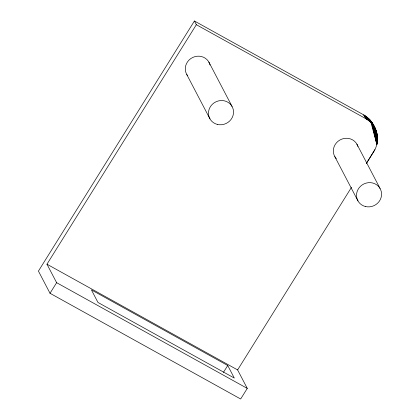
<?xml version="1.0" encoding="UTF-8"?>
<svg xmlns="http://www.w3.org/2000/svg" width="420" height="420" viewBox="0 0 420 420"><rect width="100%" height="100%" fill="white"/><g stroke="black" fill="none" stroke-linecap="round" stroke-linejoin="round"><path stroke-width="0.63" d="M366.308 163.574L373.769 151.615C381.638 139.508 375.911 121.873 363.757 114.907L194.413 21L38.425 271.1L50.017 293.281L240.66 399L247.27 388.4L237.61 369.92L46.966 264.201L196.345 24.696L194.413 21M377.302 135.35L377.512 139.808L377.108 143.157L377.302 135.35L376.635 133.187M373.48 125.297L375.853 130.006L376.866 144.265L372.488 124.304L369.842 119.763L371.774 123.459L376.866 144.265L374.918 128L369.08 118.949L371.012 122.645L376.866 144.265L375.412 128.993L372.451 123.338L375.853 130.006L377.108 143.157L377.433 136.453L376.919 135.256M377.538 138.684L377.108 143.157L376.588 132.095L373.921 126.31L376.247 131.04L377.108 143.157L377.512 137.566M366.35 163.433L374.897 149.609M50.017 293.281L56.627 282.681L46.966 264.201M223.435 372.382L227.729 365.495L91.408 289.894L97.976 302.463L234.302 378.063L227.729 365.495M237.61 369.92L351.503 187.315M196.345 24.696L365.689 118.608L369.374 121.139L371.774 123.459M56.627 282.681L247.27 388.4M371.012 122.645L368.282 118.178L370.214 121.873L367.442 117.442L369.374 121.139L366.571 116.744L368.503 120.44L365.663 116.088L367.594 119.784L364.723 115.479L366.655 119.175L363.757 114.907L365.689 118.608M376.866 144.265L373.795 126.095L371.863 122.398L374.383 127.034L376.866 144.265L373.165 125.181L370.556 120.608L372.488 124.304M373.795 126.095L371.233 121.485L373.165 125.181M374.315 127.344L376.247 131.04M376.588 132.095L375.207 129.455L376.877 133.166L377.108 143.157M376.047 131.581L376.877 133.166M376.562 133.192L377.113 134.253M376.882 135.398L377.433 136.453M356.906 144.175L380.095 188.528M334.808 156.623L357.998 200.981M208.866 62.076L232.055 106.433M186.769 74.524L209.958 118.881M372.986 124.304L375.412 128.993M336.284 158.655A12.684 11.975 -27.6 0 1 339.938 139.986A12.684 11.975 -27.6 0 1 357.898 146.48M187.446 75.579A12.684 11.975 -27.6 0 1 192.785 57.43A12.684 11.975 -27.6 0 1 210.021 64.984M365.421 206.519A12.684 11.975 -27.6 0 0 381.25 191.436A12.684 11.975 -27.6 0 0 360.47 186.307A12.684 11.975 -27.6 0 0 365.421 206.519M217.376 124.42A12.684 11.975 -27.6 0 0 233.21 109.342A12.684 11.975 -27.6 0 0 212.431 104.207A12.684 11.975 -27.6 0 0 217.376 124.42"/></g></svg>
